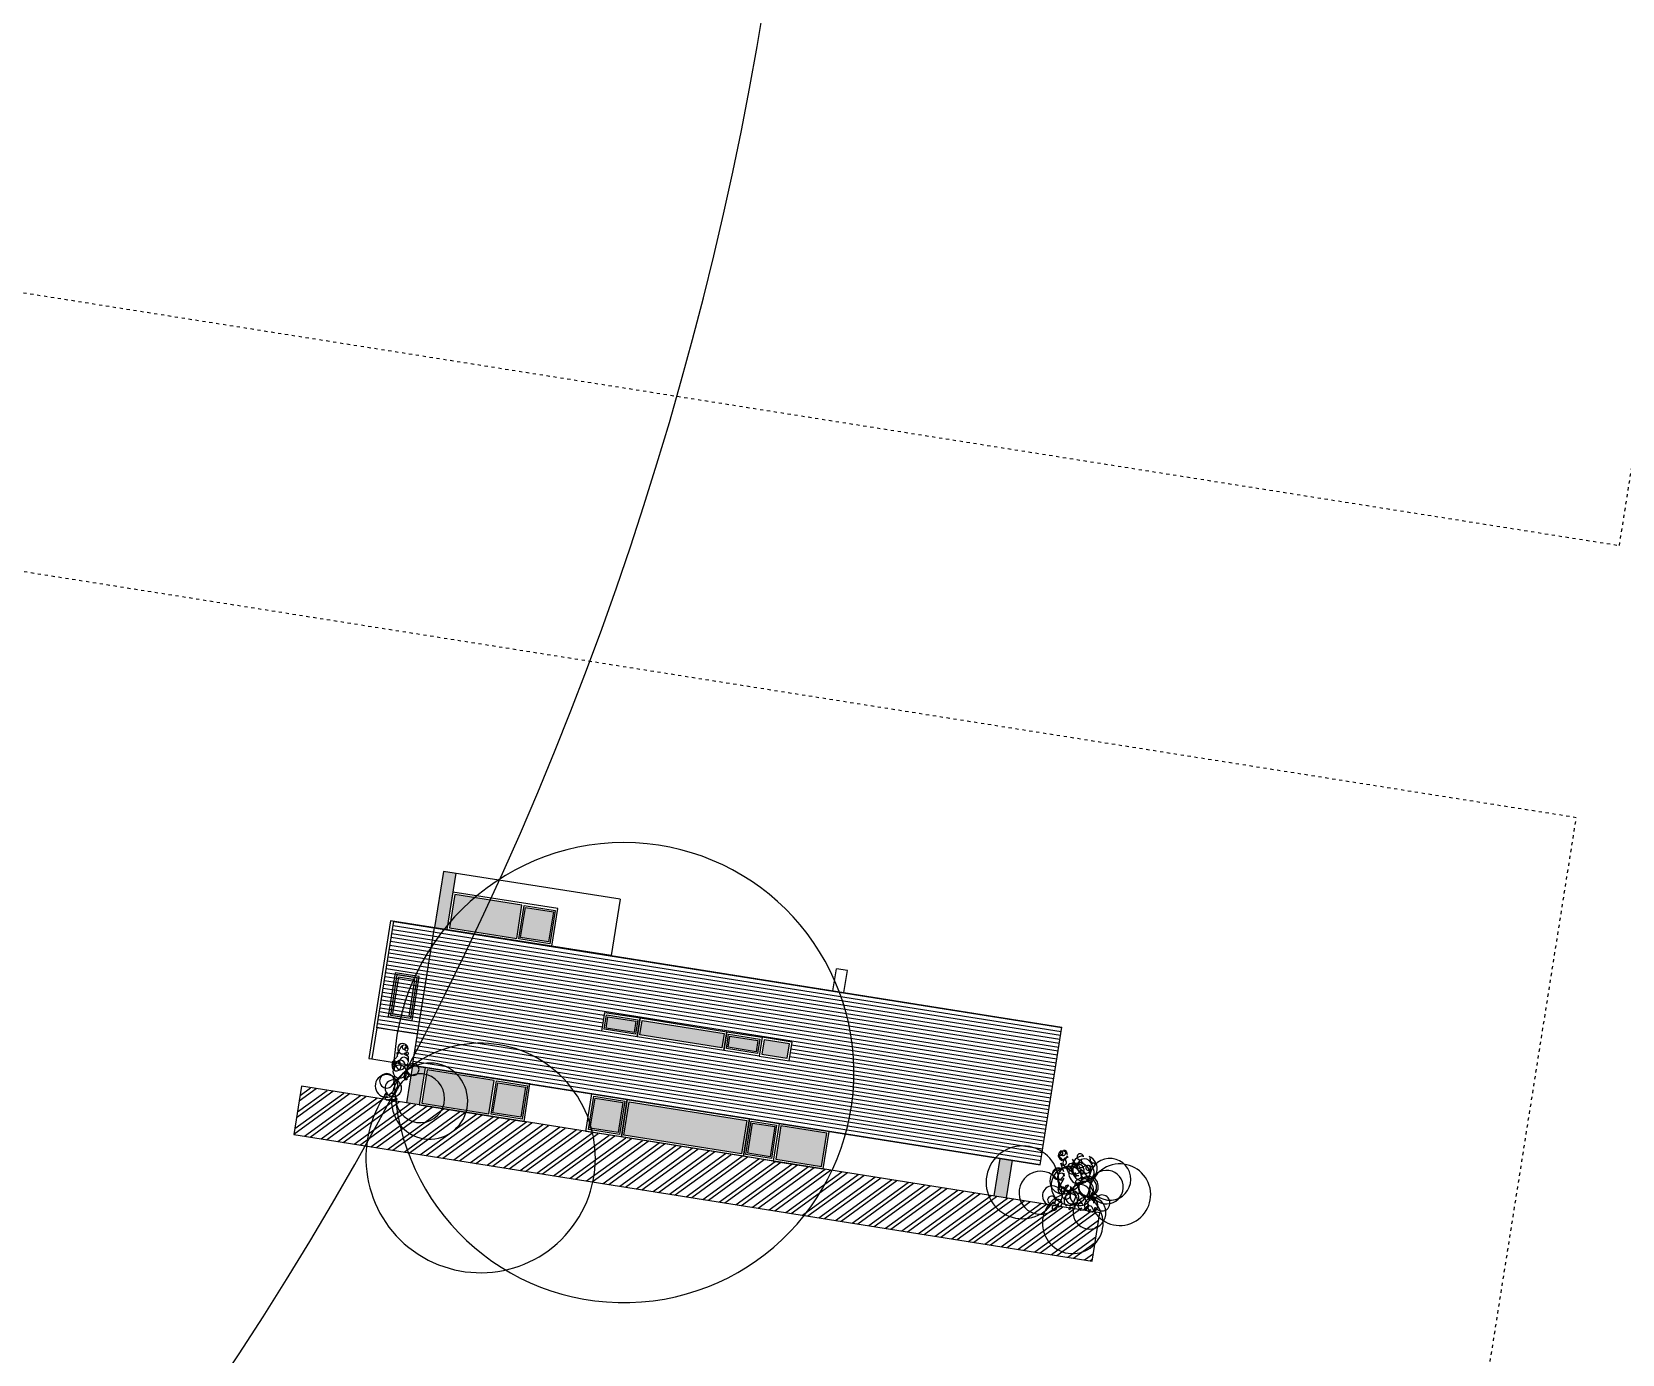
# Model space of a CAD drawing. Extents: x -640655 to -640254, y -1045449 to -1045159.
# Drawn here: x -640474.8 to -640424.6, y -1045284.6 to -1045242.9 of the extents above; entities that cross this region are included whole.
import ezdxf

# ---------------------------------------------------------------- set-up
doc = ezdxf.new("R2010")
doc.units = 0
doc.header["$MEASUREMENT"] = 0
doc.linetypes.add('DASHED1', pattern=[1, 0.3, -0.4, 0.3])
doc.layers.get('0').update_dxf_attribs({"linetype": 'CONTINUOUS'})
doc.layers.add('FLOATING-WINDOWS', color=2, linetype='CONTINUOUS', plot=False)
for name, color, linetype in [('T_srafa', 8, 'CONTINUOUS'), ('T_stafaz', 7, 'CONTINUOUS'), ('T_tenka', 4, 'CONTINUOUS'), ('T_tlusta', 1, 'CONTINUOUS')]:
    doc.layers.add(name, color=color, linetype=linetype)
pattern_1 = [(350.999936149, (0, 0), (0.019554445716, 0.123461020783), [])]

# ---------------------------------------------------------------- blocks, each defined once
blk = doc.blocks.new('PO12')
for p, q in [((110, 1508), (129, 1653)), ((-27, 1112), (-33, 1239)), ((-24, 1266), (58, 1366)), ((85, 1118), (47, 1045)), ((99, 1437), (70, 1383)), ((103, 1493), (75, 1460)), ((337, 1503), (414, 1475)), ((458, 1297), (440, 1443)), ((454, 1084), (459, 1276)), ((495, 939), (467, 1012)), ((104, 512), (108, 617)), ((394, 902), (403, 871)), ((428, 853), (431, 797)), ((463, 882), (492, 917)), ((-59, 15), (-113, 111)), ((-112, 152), (-59, 238)), ((31, 1), (-31, -1)), ((123, 137), (119, 80)), ((167, 44), (208, 58)), ((214, 59), (278, 67))]:
    blk.add_line(p, q)
for centre, radius, start, end in [((82, 1511), 28.7, 318.9908, 352.7336), ((311, 1630), 183, 117.0545, 172.7336), ((257, 1735), 65.8, 78.3367, 117.0545), ((239, 1646), 156, 22.5187, 78.3367), ((324, 1525), 26.1, 299.6807, 25.0961), ((382, 1552), 38, 141.8182, 205.096), ((222, 1678), 165, 321.8182, 3.2709), ((331, 1684), 56.6, 3.2709, 22.5187), ((7, 1241), 40.1, 140.3568, 182.67), ((6, 1113), 33.1, 182.67, 311.3848), ((-141, 1280), 255, 311.3848, 328.2016), ((232, 949), 209, 152.5623, 165.8775), ((-22, 1433), 104, 320.3568, 331.6536), ((88, 1449), 16.6, 138.9908, 313.6633), ((53, 1160), 27.2, 328.2016, 351.3867), ((228, 1159), 149, 181.2134, 195.6962), ((400, 1438), 39.7, 7.2211, 70.3539), ((642, 1080), 188, 178.5915, 201.1734), ((321, 1280), 138, 358.5915, 7.2211), ((48, 995), 19.2, 165.8775, 238.6287), ((226, 327), 222, 123.4878, 150.5509), ((112, 1100), 143, 238.6287, 242.4716), ((7229, 2024), 7259, 188.3211, 191.1758), ((-121, 599), 228, 357.397, 357.8062), ((-103338, 36400), 109637, 340.88133, 341.10883), ((427, 878), 25.4, 196.324, 270.783), ((481, 800), 49.9, 183.9145, 281.3575), ((502, 875), 39.7, 171.0605, 243.0596), ((459, 790), 56.2, 333.8101, 63.0596), ((486, 777), 25.7, 281.3575, 333.8101), ((474, 931), 22.5, 320.4703, 21.1735), ((-78, 131), 39.9, 148.1282, 209.4266), ((3185, -1344), 3621, 150.5509, 153.9804), ((-345, -157), 488, 54.1031, 55.4469), ((-32, 31), 31.3, 209.4266, 271.4258), ((125, 119), 117, 155.2937, 226.0119), ((-345, -157), 488, 40.8008, 41.746), ((-33728, 24189), 41431, 324.553, 324.7738), ((30, 21), 19.8, 271.4258, 46.0119), ((1314, 178), 1202, 174.5496, 181.9177), ((119, 399), 262, 268.4632, 270.7693), ((155, 78), 36, 176.4305, 288.7684), ((119, 399), 262, 288.6455, 296.6891), ((358, 273), 197, 218.2149, 247.1341), ((218, 30), 29.7, 96.6724, 108.7685), ((1006, 220), 771, 168.8631, 184.0751), ((-103, 438), 358, 348.8631, 8.4343), ((276, 79), 12.8, 276.6724, 67.1341)]:
    blk.add_arc(centre, radius, start, end)
blk = doc.blocks.new('PO04')
for p, q in [((-184, 1573), (-212, 1655)), ((-200, 1717), (-156, 1767)), ((-78, 1794), (-33, 1787)), ((12, 1751), (45, 1673)), ((527, 1543), (532, 1484)), ((28, 1115), (-105, 1370)), ((69, 986), (41, 1082)), ((362, 1103), (430, 1122)), ((385, 1042), (515, 1075)), ((552, 1268), (510, 1187)), ((826, 1322), (845, 1190)), ((-55, 571), (67, 921)), ((238, 724), (100, 477)), ((524, 436), (303, 690)), ((442, 888), (455, 909)), ((449, 842), (494, 836)), ((559, 682), (566, 728)), ((-156, 126), (-106, 109)), ((-106, 109), (-134, 81)), ((15, 70), (24, 67)), ((15, 70), (20, 22)), ((294, 106), (372, 102)), ((524, 436), (460, 167)), ((772, 77), (722, 33)), ((735, 8), (810, 25)), ((871, 101), (839, 46)), ((917, 119), (959, 164)), ((957, 185), (939, 199))]:
    blk.add_line(p, q)
for centre, radius, start, end in [((-152, 1675), 63.5, 138.2725, 198.8836), ((-134, 1590), 52.9, 198.8836, 259.2787), ((-92, 1709), 85.9, 80.8596, 138.2725), ((-155, 1481), 57.6, 331.8788, 79.2787), ((-43, 1728), 59.4, 22.6387, 80.8596), ((-86, 1618), 142, 4.4351, 22.6387), ((89, 1632), 33.7, 184.4351, 278.1086), ((118, 1431), 169, 45.8974, 98.1086), ((-637, 652), 1253, 33.7579, 45.8974), ((537, 1570), 28.7, 126.1641, 250.698), ((460, 1669), 96.6, 307.8992, 8.3935), ((568, 1700), 20.3, 102.233, 233.3596), ((650, 1324), 405, 77.3255, 102.233), ((725, 1659), 61.2, 348.8247, 77.3255), ((854, 1634), 70.7, 168.8247, 256.3295), ((827, 1523), 43.5, 337.1623, 76.3295), ((-25, 1412), 89.8, 151.8788, 207.4006), ((-137, 1030), 185, 16.1766, 27.4006), ((737, 892), 431, 142.0121, 150.6806), ((39, 826), 408, 8.8295, 31.9389), ((269, 1258), 164, 322.0121, 33.7579), ((395, 1247), 129, 285.5802, 332.446), ((253, 1298), 430, 301.823, 324.3402), ((471, 1248), 178, 284.4402, 307.6903), ((553, 1486), 21, 184.837, 293.1473), ((764, 1223), 217, 139.7594, 168.0862), ((577, 1430), 39.4, 17.6555, 113.1473), ((237, 944), 380, 15.8554, 25.3907), ((535, 1417), 83.5, 319.7594, 17.6555), ((765, 1363), 74, 326.1225, 345.4529), ((854, 1356), 20.9, 213.5948, 349.6892), ((518, 1144), 331, 358.1904, 8.0704), ((1505, 1113), 657, 178.1904, 198.1752), ((915, 1485), 51.9, 157.1623, 198.6505), ((645, 1394), 234, 349.6892, 18.6505), ((-1209, 586), 1149, 336.3651, 357.6065), ((51, 534), 112, 160.7623, 177.6065), ((-33, 956), 107, 340.7623, 16.1766), ((232, 629), 94.1, 40.9154, 80.5269), ((-3671, -2097), 5061, 33.3007, 35.5041), ((520, 868), 76.9, 121.823, 146.9687), ((502, 895), 59.4, 262.5084, 343.0088), ((862, 785), 317, 141.2584, 163.0088), ((802, 693), 239, 156.0514, 171.4273), ((237, 944), 380, 336.0514, 6.033), ((-1104, -1424), 2643, 39.1767, 46.8954), ((558, -441), 958, 76.7056, 81.3495), ((301, 717), 610, 6.8181, 18.1752), ((1433, 853), 530, 186.8181, 205.955), ((658, 476), 331, 8.1632, 25.955), ((843, 767), 283, 297.8396, 300.4397), ((784, 234), 341, 9.9225, 55.9326), ((-239, 29), 24.2, 80.2946, 265.0536), ((-215, 315), 311, 265.0536, 289.3478), ((-214, 179), 127, 260.2946, 303.9264), ((-175, 121), 57.2, 303.9264, 315.9328), ((-87, -49), 74.7, 59.55, 109.3478), ((11, 117), 118, 239.55, 263.73), ((0, 20), 19.9, 263.73, 5.44), ((-595, 349), 680, 335.6011, 4.4439), ((216, 412), 134, 150.604, 184.4439), ((293, 82), 24.3, 86.628, 240.7017), ((387, 249), 216, 240.7017, 269.744), ((377, 186), 85, 266.628, 346.7754), ((385, 4), 28.6, 39.9413, 89.7441), ((470, 75), 81.6, 219.9413, 283.8945), ((482, 27), 31.6, 283.8945, 354.0683), ((1028, -30), 517, 147.1104, 174.0684), ((414, 367), 213, 327.1104, 352.6562), ((309, -151), 584, 35.4256, 57.1547), ((731, 22), 14.4, 131.4418, 282.8218), ((718, 139), 82.7, 311.4418, 35.4256), ((843, 767), 283, 256.7056, 272.4097), ((800, 69), 45.2, 282.8218, 329.3376), ((956, 516), 106, 197.5649, 242.5624), ((897, 85), 30.4, 75.9545, 149.3376), ((908, 127), 12.8, 255.9545, 317.2314), ((838, 288), 151, 20.6357, 62.5624), ((949, 212), 16, 119.2305, 231.6722), ((934, 237), 13.4, 299.2305, 39.1767), ((948, 173), 14.4, 317.2314, 51.6722), ((1888, 683), 971, 200.6357, 212.5813), ((1017, 17), 20.3, 125.3629, 262.3171), ((665, 513), 588, 305.3629, 311.9072), ((1043, 210), 215, 262.3171, 284.9173), ((1014, 125), 66.2, 311.9072, 32.5813), ((1084, 59), 58.7, 284.9173, 341.6853), ((1369, 336), 253, 189.9225, 229.526), ((1194, 23), 57.6, 117.3061, 161.6853), ((1108, 190), 131, 297.3061, 320.277), ((1188, 124), 26.8, 320.277, 49.526)]:
    blk.add_arc(centre, radius, start, end)

msp = doc.modelspace()

# ---------------------------------------------------------------- hatches: boundary and pattern name
at = {"layer": 'T_srafa', "linetype": 'Continuous'}
h = msp.add_hatch(dxfattribs=at)
h.set_pattern_fill('DOTS', color=251, scale=0.75, style=0)
h.set_pattern_definition([(350.999936149, (0, 0), (0.0304818585404, 0.0426314242217), [0, -0.046875])])
h.paths.add_polyline_path([(-640460.202, -1045275.966), (-640462.322, -1045275.63), (-640462.488, -1045276.679), (-640460.368, -1045277.015)])
h.paths.add_polyline_path([(-640459.209, -1045276.174), (-640460.091, -1045276.034), (-640460.242, -1045276.985), (-640459.359, -1045277.124)])
h.paths.add_polyline_path([(-640456.137, -1045276.66), (-640457.02, -1045276.52), (-640457.17, -1045277.471), (-640456.288, -1045277.611)])
h.paths.add_polyline_path([(-640452.228, -1045277.229), (-640455.942, -1045276.64), (-640456.108, -1045277.69), (-640452.394, -1045278.278)])
h.paths.add_polyline_path([(-640451.345, -1045277.419), (-640452.048, -1045277.308), (-640452.199, -1045278.258), (-640451.496, -1045278.37)])
h.paths.add_polyline_path([(-640449.708, -1045277.628), (-640451.15, -1045277.399), (-640451.316, -1045278.449), (-640449.874, -1045278.677)])
h.paths.add_polyline_path([(-640450.881, -1045274.809), (-640451.683, -1045274.683), (-640451.755, -1045275.137), (-640450.953, -1045275.264)])
h.paths.add_polyline_path([(-640451.878, -1045274.702), (-640452.761, -1045274.562), (-640452.817, -1045274.918), (-640451.935, -1045275.058)])
h.paths.add_polyline_path([(-640452.941, -1045274.483), (-640455.535, -1045274.072), (-640455.607, -1045274.527), (-640453.013, -1045274.938)])
h.paths.add_polyline_path([(-640455.73, -1045274.092), (-640456.613, -1045273.952), (-640456.669, -1045274.308), (-640455.787, -1045274.448)])
h.paths.add_polyline_path([(-640458.332, -1045270.64), (-640459.215, -1045270.5), (-640459.366, -1045271.451), (-640458.483, -1045271.591)])
h.paths.add_polyline_path([(-640459.326, -1045270.432), (-640461.446, -1045270.096), (-640461.612, -1045271.146), (-640459.492, -1045271.482)])
h = msp.add_hatch(dxfattribs=at)
h.set_pattern_fill('LINE,_O', color=256)
h.set_pattern_definition(pattern_1)
h.paths.add_polyline_path([(-640442.284, -1045274.278), (-640456.507, -1045272.025), (-640462.087, -1045271.141), (-640462.775, -1045275.487), (-640457.195, -1045276.371), (-640442.972, -1045278.624)])
h.paths.add_polyline_path([(-640455.593, -1045273.992), (-640452.861, -1045274.425), (-640451.741, -1045274.602), (-640450.801, -1045274.751), (-640450.895, -1045275.344), (-640451.835, -1045275.195), (-640452.955, -1045275.018), (-640455.687, -1045274.585), (-640456.807, -1045274.408), (-640456.713, -1045273.815)], flags=16)
h.paths.add_polyline_path([(-640455.673, -1045274.051), (-640455.745, -1045274.505), (-640456.726, -1045274.349), (-640456.655, -1045273.895)], flags=0)
h.paths.add_polyline_path([(-640455.73, -1045274.092), (-640455.787, -1045274.448), (-640456.669, -1045274.308), (-640456.613, -1045273.952)], flags=0)
h.paths.add_polyline_path([(-640455.535, -1045274.072), (-640452.941, -1045274.483), (-640453.013, -1045274.938), (-640455.607, -1045274.527)], flags=0)
h.paths.add_polyline_path([(-640452.803, -1045274.505), (-640451.821, -1045274.661), (-640451.893, -1045275.115), (-640452.874, -1045274.96)], flags=0)
h.paths.add_polyline_path([(-640452.761, -1045274.562), (-640451.878, -1045274.702), (-640451.935, -1045275.058), (-640452.817, -1045274.918)], flags=0)
h.paths.add_polyline_path([(-640451.683, -1045274.683), (-640450.881, -1045274.809), (-640450.953, -1045275.264), (-640451.755, -1045275.137)], flags=0)
h.paths.add_polyline_path([(-640462.087, -1045271.141), (-640463.371, -1045270.938), (-640463.903, -1045274.299), (-640463.607, -1045274.346), (-640463.325, -1045272.565), (-640462.568, -1045272.685), (-640462.85, -1045274.465), (-640462.619, -1045274.502)])
h.paths.add_polyline_path([(-640463.275, -1045272.634), (-640462.637, -1045272.735), (-640462.91, -1045274.456), (-640462.85, -1045274.465), (-640462.568, -1045272.685), (-640463.325, -1045272.565), (-640463.607, -1045274.346), (-640463.548, -1045274.355)], flags=17)
h.paths.add_polyline_path([(-640463.225, -1045272.703), (-640462.706, -1045272.785), (-640462.969, -1045274.447), (-640462.91, -1045274.456), (-640462.637, -1045272.735), (-640463.275, -1045272.634), (-640463.548, -1045274.355), (-640463.489, -1045274.364)], flags=16)
h = msp.add_hatch(dxfattribs=at)
h.set_pattern_fill('LINE,_O', color=256)
h.set_pattern_definition(pattern_1)
h.paths.add_polyline_path([(-640463.225, -1045272.703), (-640463.489, -1045274.364), (-640462.969, -1045274.447), (-640462.706, -1045272.785)])
h = msp.add_hatch(dxfattribs=at)
h.set_pattern_fill('ANSI32', color=256, style=0)
h.set_pattern_definition([(35.99993615, (0, 0), (-0.22041913152, 0.30338161853), []), (35.99993615, (0.1746, -0.02765), (-0.22041913152, 0.30338161853), [])])
h.paths.add_polyline_path([(-640466.282, -1045276.149), (-640466.523, -1045277.672), (-640441.33, -1045281.662), (-640441.089, -1045280.14)])
at = {"layer": 'T_tlusta', "linetype": 'Continuous'}
h = msp.add_hatch(color=147, dxfattribs=at)
h.dxf.hatch_style = 1
h.paths.add_polyline_path([(-640462.38, -1045275.55), (-640462.775, -1045275.487), (-640462.964, -1045276.675), (-640462.568, -1045276.738)])
h.paths.add_polyline_path([(-640461.41, -1045269.426), (-640461.806, -1045269.364), (-640462.087, -1045271.141), (-640461.692, -1045271.204)])
h = msp.add_hatch(color=147, dxfattribs=at)
h.dxf.hatch_style = 1
h.paths.add_polyline_path([(-640444.435, -1045279.61), (-640444.039, -1045279.672), (-640443.851, -1045278.484), (-640444.246, -1045278.422)])

# ---------------------------------------------------------------- linework, layer by layer
at = {"layer": 'FLOATING-WINDOWS', "linetype": 'DASHED1', "ltscale": 0.3}
for points in [[(-640507.655, -1045245.938), (-640424.69, -1045259.079), (-640415.397, -1045200.41), (-640498.363, -1045187.269)], [(-640518.308, -1045313.198), (-640435.343, -1045326.339), (-640426.05, -1045267.67), (-640509.016, -1045254.529)]]:
    msp.add_lwpolyline(points, close=True, dxfattribs=at)
at = {"layer": 'FLOATING-WINDOWS', "ltscale": 0.3}
msp.add_lwpolyline([(-640466.282, -1045276.149), (-640466.523, -1045277.672), (-640441.33, -1045281.662), (-640441.089, -1045280.14)], dxfattribs=at)
at = {"layer": 'T_tenka', "linetype": 'Continuous'}
for p, q in [((-640461.806, -1045269.364), (-640462.087, -1045271.141)), ((-640456.225, -1045270.247), (-640461.806, -1045269.364)), ((-640461.41, -1045269.426), (-640461.692, -1045271.204)), ((-640456.225, -1045270.247), (-640456.507, -1045272.025)), ((-640463.47, -1045270.922), (-640464.158, -1045275.268)), ((-640463.903, -1045274.299), (-640463.371, -1045270.938)), ((-640456.507, -1045272.025), (-640463.47, -1045270.922)), ((-640462.775, -1045275.487), (-640462.087, -1045271.141)), ((-640456.507, -1045272.025), (-640442.284, -1045274.278)), ((-640449.509, -1045273.134), (-640449.399, -1045272.442)), ((-640449.054, -1045272.497), (-640449.399, -1045272.442)), ((-640449.163, -1045273.188), (-640449.054, -1045272.497)), ((-640463.903, -1045274.299), (-640464.059, -1045275.284)), ((-640462.619, -1045274.502), (-640463.903, -1045274.299)), ((-640442.972, -1045278.624), (-640442.284, -1045274.278)), ((-640452.861, -1045274.425), (-640452.955, -1045275.018)), ((-640450.895, -1045275.344), (-640450.801, -1045274.751)), ((-640464.158, -1045275.268), (-640464.059, -1045275.284)), ((-640464.059, -1045275.284), (-640462.775, -1045275.487)), ((-640462.775, -1045275.487), (-640462.964, -1045276.675)), ((-640462.775, -1045275.487), (-640457.195, -1045276.371)), ((-640462.38, -1045275.55), (-640462.568, -1045276.738)), ((-640457.308, -1045277.571), (-640457.119, -1045276.383)), ((-640457.195, -1045276.371), (-640442.972, -1045278.624)), ((-640449.816, -1045278.757), (-640449.628, -1045277.57)), ((-640444.246, -1045278.422), (-640444.435, -1045279.61)), ((-640443.851, -1045278.484), (-640444.039, -1045279.672))]:
    msp.add_line(p, q, dxfattribs=at)
for points in [[(-640458.195, -1045270.54), (-640461.504, -1045270.016), (-640461.692, -1045271.204), (-640458.383, -1045271.728)], [(-640459.326, -1045270.432), (-640461.446, -1045270.096), (-640461.612, -1045271.146), (-640459.492, -1045271.482)], [(-640459.257, -1045270.443), (-640458.275, -1045270.598), (-640458.441, -1045271.648), (-640459.423, -1045271.492)], [(-640459.215, -1045270.5), (-640458.332, -1045270.64), (-640458.483, -1045271.591), (-640459.366, -1045271.451)], [(-640463.544, -1045273.948), (-640462.787, -1045274.068), (-640462.568, -1045272.685), (-640463.325, -1045272.565)], [(-640463.475, -1045273.898), (-640462.837, -1045273.999), (-640462.637, -1045272.735), (-640463.275, -1045272.634)], [(-640463.407, -1045273.848), (-640462.887, -1045273.931), (-640462.706, -1045272.785), (-640463.225, -1045272.703)], [(-640456.713, -1045273.815), (-640455.593, -1045273.992), (-640455.687, -1045274.585), (-640456.807, -1045274.408)], [(-640456.655, -1045273.895), (-640455.673, -1045274.051), (-640455.745, -1045274.505), (-640456.726, -1045274.349)], [(-640456.613, -1045273.952), (-640455.73, -1045274.092), (-640455.787, -1045274.448), (-640456.669, -1045274.308)], [(-640455.593, -1045273.992), (-640452.861, -1045274.425), (-640452.955, -1045275.018), (-640455.687, -1045274.585)], [(-640455.535, -1045274.072), (-640452.941, -1045274.483), (-640453.013, -1045274.938), (-640455.607, -1045274.527)], [(-640451.835, -1045275.195), (-640452.955, -1045275.018), (-640452.861, -1045274.425), (-640451.741, -1045274.602)], [(-640452.803, -1045274.505), (-640451.821, -1045274.661), (-640451.893, -1045275.115), (-640452.874, -1045274.96)], [(-640452.761, -1045274.562), (-640451.878, -1045274.702), (-640451.935, -1045275.058), (-640452.817, -1045274.918)], [(-640451.835, -1045275.195), (-640450.895, -1045275.344), (-640450.801, -1045274.751), (-640451.741, -1045274.602)], [(-640451.755, -1045275.137), (-640450.953, -1045275.264), (-640450.881, -1045274.809), (-640451.683, -1045274.683)], [(-640459.072, -1045276.074), (-640462.38, -1045275.55), (-640462.568, -1045276.738), (-640459.26, -1045277.262)], [(-640460.202, -1045275.966), (-640462.322, -1045275.63), (-640462.488, -1045276.679), (-640460.368, -1045277.015)], [(-640460.133, -1045275.977), (-640459.152, -1045276.132), (-640459.318, -1045277.181), (-640460.299, -1045277.026)], [(-640460.091, -1045276.034), (-640459.209, -1045276.174), (-640459.359, -1045277.124), (-640460.242, -1045276.985)], [(-640457.119, -1045276.383), (-640456, -1045276.56), (-640456.188, -1045277.748), (-640457.308, -1045277.571)], [(-640457.061, -1045276.463), (-640456.08, -1045276.619), (-640456.246, -1045277.668), (-640457.227, -1045277.513)], [(-640457.02, -1045276.52), (-640456.137, -1045276.66), (-640456.288, -1045277.611), (-640457.17, -1045277.471)], [(-640456, -1045276.56), (-640452.148, -1045277.17), (-640452.336, -1045278.358), (-640456.188, -1045277.748)], [(-640455.942, -1045276.64), (-640452.228, -1045277.229), (-640452.394, -1045278.278), (-640456.108, -1045277.69)], [(-640452.148, -1045277.17), (-640451.208, -1045277.319), (-640451.396, -1045278.507), (-640452.336, -1045278.358)], [(-640452.09, -1045277.251), (-640451.288, -1045277.377), (-640451.454, -1045278.427), (-640452.256, -1045278.3)], [(-640452.048, -1045277.308), (-640451.345, -1045277.419), (-640451.496, -1045278.37), (-640452.199, -1045278.258)], [(-640451.396, -1045278.507), (-640449.816, -1045278.757), (-640449.628, -1045277.57), (-640451.208, -1045277.319)], [(-640451.316, -1045278.449), (-640449.874, -1045278.677), (-640449.708, -1045277.628), (-640451.15, -1045277.399)]]:
    msp.add_lwpolyline(points, close=True, dxfattribs=at)
at = {"layer": 'T_tlusta', "linetype": 'Continuous'}
msp.add_line((-640441.089, -1045280.14), (-640466.282, -1045276.149), dxfattribs=at)

# ---------------------------------------------------------------- block references
at = {"layer": 'T_stafaz', "xscale": 0.001000000024211127, "yscale": 0.001000000047497451, "zscale": 0.001, "rotation": 350.99993824263}
for name, p in [('PO12', (-640463.565, -1045276.585)), ('PO04', (-640442.425, -1045279.948))]:
    msp.add_blockref(name, p, dxfattribs=at)

doc.saveas('drawing.dxf')
